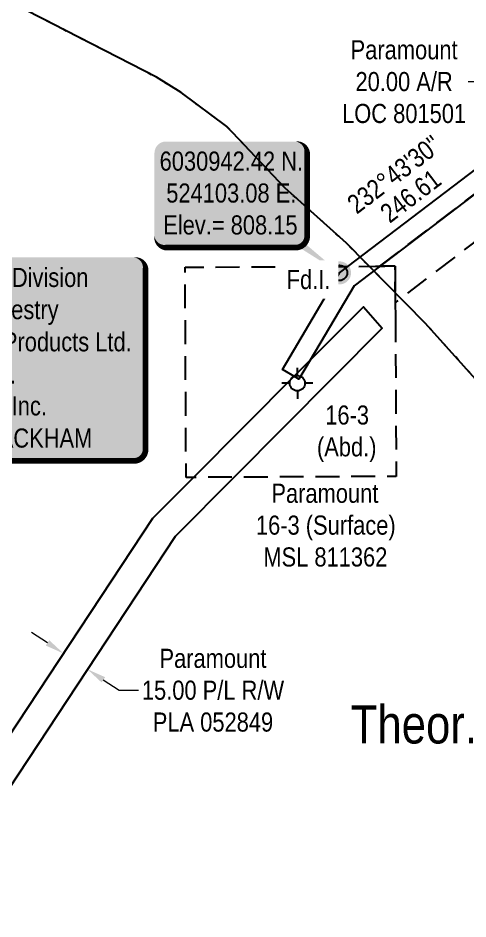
# Model space of a CAD drawing. Extents: x 521099 to 549685, y 6023217 to 6034691.
# Drawn here: x 523934.7 to 524170.3, y 6030604.4 to 6031075.8 of the extents above; entities that cross this region are included whole.
import ezdxf
from ezdxf.enums import TextEntityAlignment as Align

# ---------------------------------------------------------------- set-up
doc = ezdxf.new("R2010")
doc.units = 0
doc.header["$LTSCALE"] = 5
doc.header["$PDSIZE"] = 0.5
doc.linetypes.add('foc-ACCESSROAD', pattern=[3.75, 2.5, -1.25])
doc.linetypes.add('foc-WHEELTRACKS', pattern=[2, 0.4, -1.6])
doc.layers.get('Defpoints').update_dxf_attribs({"color": 9})
for name, color, linetype in [('C-SYMBOL', 7, 'Continuous'), ('DETAIL-T', 7, 'Continuous'), ('F-AR', 190, 'foc-ACCESSROAD'), ('F-RW', 190, 'Continuous'), ('F-WS', 190, 'foc-ACCESSROAD'), ('F-WS-S', 190, 'Continuous'), ('L-BD', 7, 'Continuous'), ('L-MON', 1, 'Continuous'), ('L-MON-T', 1, 'Continuous'), ('T-WATER-P3', 160, 'foc-WHEELTRACKS')]:
    doc.layers.add(name, color=color, linetype=linetype)
for name, color, linetype, lineweight in [('F-AR-T', 190, 'Continuous', 9), ('F-RW-T', 190, 'Continuous', 9), ('F-WS-T', 190, 'Continuous', 9)]:
    doc.layers.add(name, color=color, linetype=linetype, lineweight=lineweight)
doc.styles.add('175L', font='ARIALN.TTF', dxfattribs={"height": 20})
doc.styles.add('80', font='ARIALN.TTF', dxfattribs={"height": 10})
doc.styles.add('80CG', font='ARIALN.TTF', dxfattribs={"height": 10})
doc.styles.add('80L', font='ARIALN.TTF', dxfattribs={"height": 10})
doc.styles.add('foc-LtypeFont', font='ARIALN.TTF', dxfattribs={"height": 7.35})
doc.linetypes.add('foc-TOPO-flowdirection-NOLINE', pattern='A,0,[">",foc-LtypeFont,S=0.3,R=0,X=0,Y=-0.945],-20,[">",foc-LtypeFont,S=0.3,R=0,X=0,Y=-0.945],0', length=20)
doc.dimstyles.new('Compass 5 000', dxfattribs={"dimscale": 5, "dimtxt": 9, "dimasz": 2, "dimexe": 0.2, "dimexo": 0.0625, "dimgap": 0.5, "dimtad": 0, "dimtih": 1, "dimtoh": 1, "dimzin": 0, "dimdsep": 46, "dimtxsty": '80CG', "dimcen": 0.1, "dimse1": 1, "dimse2": 1, "dimclrd": 256, "dimclrt": 256, "dimaunit": 1, "dimadec": 4, "dimazin": 0, "dimtfac": 0.06, "dimtofl": 0, "dimtmove": 0, "dimatfit": 1, "dimfxl": 0.2, "dimtolj": 1, "dimtzin": 0, "dimlwd": -1, "dimarcsym": 0})

# ---------------------------------------------------------------- blocks, each defined once
blk = doc.blocks.new('*U436')
h = blk.add_hatch(color=255)
edge = h.paths.add_edge_path()
edge.add_line((-141.5, -54), (141.5, -54))
edge.add_arc((141.5, -48), 6, 270, 360)
edge.add_line((147.5, -48), (147.5, 46.5))
edge.add_arc((141.5, 46.5), 6, 0, 90)
edge.add_line((141.5, 52.5), (-141.5, 52.5))
edge.add_arc((-141.5, 46.5), 6, 90, 180)
edge.add_line((-147.5, 46.5), (-147.5, -48))
edge.add_arc((-141.5, -48), 6, 180, 270)
at = {"color": 44, "flags": 128}
blk.add_lwpolyline([(-141.5, -54, 3, 3, 0), (141.5, -54, 3, 3, 0.414214), (147.5, -48, 3, 3, 0), (147.5, 46.5, 3, 0, 0.414214), (141.5, 52.5, 0, 0, 0), (-141.5, 52.5, 0, 0, 0.414214), (-147.5, 46.5, 0, 0, 0), (-147.5, -48, 0, 3, 0.414214)], format="xyseb", close=True, dxfattribs=at)
at = {"color": 44, "style": '80'}
blk.add_attdef('ENTER_TEXT_001', (-35.99, -5), '', height=10, dxfattribs=at)
blk = doc.blocks.new('*D394')
at = {"layer": 'Defpoints', "color": 0, "transparency": 16777216}
for p in [(523960.22, 6030745.93), (523971, 6030735.03), (523972.74, 6030737.67)]:
    blk.add_point(p, dxfattribs=at)
at = {"layer": 'F-RW-T', "transparency": 16777216}
for p, q in [((523950.14, 6030748.81), (523941.79, 6030754.32)), ((523979.35, 6030729.52), (523987.69, 6030724.01)), ((523987.69, 6030724.01), (523997.69, 6030724.01))]:
    blk.add_line(p, q, dxfattribs=at)
for points in [[(523951.06, 6030750.2), (523949.22, 6030747.42), (523958.48, 6030743.3)], [(523980.27, 6030730.91), (523978.43, 6030728.13), (523971, 6030735.03)]]:
    blk.add_solid(points, dxfattribs=at)
at = {"layer": 'F-RW-T', "transparency": 16777216, "insert": (524036.78, 6030724.01), "char_height": 10, "attachment_point": 5, "style": '80CG'}
blk.add_mtext('\\A1;Paramount\\P15.00 P/L R/W\\PPLA 052849', dxfattribs=at)
blk = doc.blocks.new('GABD')
for p, q in [((0, 0.808), (0, 1.616)), ((-0.808, 0), (-1.616, 0)), ((1.616, 0), (0.808, 0)), ((0, -0.808), (0, -1.616))]:
    blk.add_line(p, q)
blk.add_circle((0, 0), 0.8)
blk = doc.blocks.new('fdia')
at = {"color": 255, "const_width": 1}
blk.add_lwpolyline([(-0.5, 0, 1), (0.5, 0, 1)], format="xyb", close=True, dxfattribs=at)
blk = doc.blocks.new('Fdiaa')
blk.add_blockref('fdia', (0, 0))
blk = doc.blocks.new('fdib')
at = {"color": 1, "const_width": 1.6}
blk.add_lwpolyline([(-0.4, 0, 1), (0.4, 0, 1)], format="xyb", close=True, dxfattribs=at)
at = {"color": 1}
blk.add_circle((0, 0), 0.8, dxfattribs=at)
blk = doc.blocks.new('Fdibb')
blk.add_blockref('fdib', (0, 0))
blk = doc.blocks.new('fdicc')
for name in ['Fdibb', 'Fdiaa']:
    blk.add_blockref(name, (0, 0))
blk = doc.blocks.new('FDI')
blk.add_blockref('fdicc', (0, 0))
blk = doc.blocks.new('*U515')
h = blk.add_hatch(color=254)
edge = h.paths.add_edge_path()
edge.add_line((-34, -28.5), (34, -28.5))
edge.add_arc((34, -22.5), 6, 270, 360)
edge.add_line((40, -22.5), (40, 21))
edge.add_arc((34, 21), 6, 0, 90)
edge.add_line((34, 27), (-34, 27))
edge.add_arc((-34, 21), 6, 90, 180)
edge.add_line((-40, 21), (-40, -22.5))
edge.add_arc((-34, -22.5), 6, 180, 270)
at = {"color": 1, "flags": 128}
blk.add_lwpolyline([(-34, -28.5, 3, 3, 0), (34, -28.5, 3, 3, 0.414214), (40, -22.5, 3, 3, 0), (40, 21, 3, 0, 0.414214), (34, 27, 0, 0, 0), (-34, 27, 0, 0, 0.414214), (-40, 21, 0, 0, 0), (-40, -22.5, 0, 3, 0.414214)], format="xyseb", close=True, dxfattribs=at)
blk.add_lwpolyline([(56.99, -41.74, 0, 10, 0), (0, 0, 5, 5, 0)], format="xyseb", dxfattribs=at)
at = {"color": 1, "style": '80'}
blk.add_attdef('ENTER_TEXT_001', (-35.99, -5), '', height=10, dxfattribs=at)
blk = doc.blocks.new('*D516')
at = {"layer": 'Defpoints', "color": 0, "transparency": 16777216}
for p in [(524206.27, 6031008.4), (524193.82, 6030998.92), (524205.92, 6030983.02)]:
    blk.add_point(p, dxfattribs=at)
at = {"layer": 'F-AR-T', "transparency": 16777216}
for p, q in [((524180.37, 6031042.43), (524170.37, 6031042.43)), ((524200.21, 6031016.36), (524180.37, 6031042.43)), ((524224.43, 6030984.54), (524230.49, 6030976.58))]:
    blk.add_line(p, q, dxfattribs=at)
for points in [[(524201.54, 6031017.37), (524198.89, 6031015.35), (524206.27, 6031008.4)], [(524225.76, 6030985.55), (524223.11, 6030983.53), (524218.38, 6030992.49)]]:
    blk.add_solid(points, dxfattribs=at)
at = {"layer": 'F-AR-T', "transparency": 16777216, "insert": (524136.86, 6031042.43), "char_height": 10, "attachment_point": 5, "style": '80CG'}
blk.add_mtext('\\A1;Paramount\\P20.00 A/R\\PLOC 801501', dxfattribs=at)

msp = doc.modelspace()

# ---------------------------------------------------------------- linework, layer by layer
at = {"layer": 'F-AR', "flags": 128}
msp.add_lwpolyline([(524124.122, 6030945.878), (524320.637, 6031095.445), (524323.496, 6031117.613), (523929.794, 6031616.248), (523752.746, 6031840.421), (523680.61, 6031857.969), (523301.598, 6032373.275), (523317.679, 6032385.148), (523692.403, 6031875.673), (523764.164, 6031858.216), (523945.481, 6031628.637), (524344.397, 6031123.399), (524361.654, 6031101.541), (524339.394, 6031084.6), (524132.265, 6030926.956), (524132.179, 6030945.916), (524124.122, 6030945.878), (524132.179, 6030945.916), (524132.258, 6030928.692)], dxfattribs=at)
at = {"layer": 'F-RW', "flags": 128}
for points in [[(523929.794, 6031616.248), (524323.496, 6031117.613), (524320.637, 6031095.445), (524110.682, 6030935.649), (524084.902, 6030892.112), (524081.761, 6030886.807), (524080.412, 6030887.606), (524073.16, 6030891.9), (524103.075, 6030942.42), (524311.259, 6031100.867), (524313.045, 6031114.72), (523921.95, 6031610.053)], [(523732.245, 6030400.745), (523798.47, 6030501.018), (524005.212, 6030814.058), (524026.517, 6030835.435), (524079.845, 6030888.944), (524084.334, 6030893.449), (524115.517, 6030924.738), (524125.424, 6030913.427), (524047.784, 6030835.526), (524016.903, 6030804.543), (523816.532, 6030501.107), (523750.318, 6030400.836)]]:
    msp.add_lwpolyline(points, dxfattribs=at)
at = {"layer": 'F-WS', "flags": 128}
msp.add_lwpolyline([(524132.304, 6030918.675), (524132.685, 6030835.916), (524049.711, 6030835.534), (524049.158, 6030835.532), (524047.784, 6030835.526), (524028.47, 6030835.447), (524026.517, 6030835.435), (524022.684, 6030835.411), (524022.18, 6030945.409), (524105.183, 6030945.792), (524121.794, 6030945.868), (524132.178, 6030945.916), (524132.258, 6030928.692), (524132.304, 6030918.675)], close=True, dxfattribs=at)
at = {"layer": 'T-WATER-P3', "flags": 128}
msp.add_lwpolyline([(524837.275, 6030666.971), (524832.068, 6030671.135), (524804.56, 6030682.66), (524765.141, 6030704.082), (524718.922, 6030719.468), (524702.242, 6030722.841), (524662.911, 6030721.989), (524618.116, 6030705.794), (524599.795, 6030704.131), (524562.71, 6030709.093), (524532.018, 6030720.81), (524505.725, 6030735.33), (524493.272, 6030743.969), (524462.723, 6030775.616), (524439.016, 6030792.408), (524425.422, 6030799.67), (524394.121, 6030810.071), (524376.485, 6030813.628), (524339.938, 6030817.867), (524288.168, 6030827.695), (524256.985, 6030836.953), (524242.005, 6030843.561), (524201.571, 6030865.767), (524177.39, 6030883.4), (524148.108, 6030915.943), (524106.617, 6030957.963), (524074.374, 6030986.978), (524044.014, 6031018.985), (524020.13, 6031036.738), (524007.196, 6031044.777), (523939.496, 6031079.526), (523927.466, 6031087.743), (523905.272, 6031106.749), (523879.883, 6031122.166), (523864.467, 6031126.555), (523847.307, 6031129.268), (523829.302, 6031130.966), (523814.343, 6031128.791)], dxfattribs=at)
at = {"layer": 'T-WATER-P3', "linetype": 'foc-TOPO-flowdirection-NOLINE', "flags": 128}
msp.add_lwpolyline([(524837.275, 6030666.971), (524832.068, 6030671.135), (524804.56, 6030682.66), (524765.141, 6030704.082), (524718.922, 6030719.468), (524702.242, 6030722.841), (524662.911, 6030721.989), (524618.116, 6030705.794), (524599.795, 6030704.131), (524562.71, 6030709.093), (524532.018, 6030720.81), (524505.725, 6030735.33), (524493.272, 6030743.969), (524462.723, 6030775.616), (524439.016, 6030792.408), (524425.422, 6030799.67), (524394.121, 6030810.071), (524376.485, 6030813.628), (524339.938, 6030817.867), (524288.168, 6030827.695), (524256.985, 6030836.953), (524242.005, 6030843.561), (524201.571, 6030865.767), (524177.39, 6030883.4), (524148.108, 6030915.943), (524106.617, 6030957.963), (524074.374, 6030986.978), (524044.014, 6031018.985), (524020.13, 6031036.738), (524007.196, 6031044.777), (523939.496, 6031079.526), (523927.466, 6031087.743), (523905.272, 6031106.749), (523879.883, 6031122.166), (523864.467, 6031126.555), (523847.307, 6031129.268), (523829.302, 6031130.966), (523814.343, 6031128.791)], dxfattribs=at)

# ---------------------------------------------------------------- block references
ref = msp.add_blockref('*U436', (523854.039, 6030898.026), dxfattribs=dict(xscale=0.99948145, yscale=0.99948145, zscale=0.99948145))
ref.add_attrib('ENTER_TEXT_001', 'CLR190005 Fox Creek Office - Lands Division', (523736.75, 6030935.045), dxfattribs={"color": 44, "height": 9.99481, "style": '80'})
ref.add_attrib('ENTER_TEXT_002', 'CLR090017 Whitecourt Office - Forestry', (523751.677, 6030918.21), dxfattribs={"color": 44, "height": 9.99481, "style": '80'})
ref.add_attrib('ENTER_TEXT_003', 'CTLW140002 Canfor (Whitecourt) Forest Products Ltd.', (523714.251, 6030901.374), dxfattribs={"color": 44, "height": 9.99481, "style": '80'})
ref.add_attrib('ENTER_TEXT_004', 'DTLW140006 ANC Timber Ltd.', (523774.561, 6030884.539), dxfattribs={"color": 44, "height": 9.99481, "style": '80'})
ref.add_attrib('ENTER_TEXT_005', 'FMA7500020 Blue Ridge Lumber Inc.', (523758.256, 6030867.84), dxfattribs={"color": 44, "height": 9.99481, "style": '80'})
ref.add_attrib('ENTER_TEXT_006', 'TPA 1725 TRENT CHRISTOPHER PACKHAM', (523735.052, 6030851.005), dxfattribs={"color": 44, "height": 9.99481, "style": '80'})
at = {"layer": 'DETAIL-T', "color": 5}
ref = msp.add_blockref('*U515', (524046.112, 6030984.138), dxfattribs=dict(at, xscale=0.99948145, yscale=0.99948145, zscale=0.99948145))
ref.add_attrib('ENTER_TEXT_001', '6030942.42 N.', (524008.836, 6030995.904), dxfattribs={"layer": '0', "color": 1, "height": 9.99481, "style": '80'})
ref.add_attrib('ENTER_TEXT_002', '524103.08 E.', (524012.31, 6030979.205), dxfattribs={"layer": '0', "color": 1, "height": 9.99481, "style": '80'})
ref.add_attrib('ENTER_TEXT_003', 'Elev.= 808.15', (524010.721, 6030962.506), dxfattribs={"layer": '0', "color": 1, "height": 9.99481, "style": '80'})
at = {"layer": 'F-WS-S', "xscale": 4.99740725, "yscale": 4.99740725, "zscale": 4.99740725}
msp.add_blockref('GABD', (524080.949, 6030884.656), dxfattribs=at)
at = {"layer": 'L-MON', "xscale": 5, "yscale": 5, "zscale": 5}
msp.add_blockref('FDI', (524103.075, 6030942.42), dxfattribs=at)

# ---------------------------------------------------------------- texts
at = {"layer": 'F-WS-T', "char_height": 9.99481, "attachment_point": 1, "style": '80L'}
for s, insert, width in [('\\pi4.7201;16-3\\P\\pi0.39427;(Abd.)', (524090.831, 6030873.051), 30.58209), ('\\pi8.7631;Paramount\\P\\pi0.66357;16-3 (Surface)\\P\\pi4.5565;MSL 811362', (524058.607, 6030832.109), 72.58622)]:
    msp.add_mtext(s, dxfattribs=dict(at, insert=insert, width=width))
at = {"layer": 'L-BD', "linetype": 'Continuous', "style": '80L'}
for s, height, p in [("232°43'30''", 9.99481, (524131.621, 6030993.977)), ('246.61', 9.9948, (524140.247, 6030982.644))]:
    msp.add_text(s, height=height, rotation=37.2744, dxfattribs=at).set_placement(p, align=Align.MIDDLE)

# ---------------------------------------------------------------- dimensions: what is measured, and where the dimension line sits
at = {"layer": 'F-AR-T', "color": 5}
dim = msp.add_linear_dim(base=(524206.271, 6031008.401), p1=(524205.923, 6030983.016), p2=(524193.817, 6030998.922), angle=127.27444, text='Paramount\\P20.00 A/R\\PLOC 801501', dimstyle='Compass 5 000', dxfattribs=at)
dim.commit()
dim.dimension.update_dxf_attribs({"geometry": '*D516', "text_midpoint": (524136.86, 6031042.428), "dimtype": 161})
at = {"layer": 'F-RW-T'}
dim = msp.add_aligned_dim(p1=(523960.221, 6030745.935), p2=(523972.742, 6030737.667), distance=-3.154, text='Paramount\\P15.00 P/L R/W\\PPLA 052849', dimstyle='Compass 5 000', dxfattribs=at)
dim.commit()
dim.dimension.update_dxf_attribs({"geometry": '*D394', "text_midpoint": (524036.78, 6030724.014)})

# ---------------------------------------------------------------- next in the draw order: texts
at = {"layer": 'C-SYMBOL', "color": 3, "insert": (524288.955, 6030716.183), "char_height": 19.98963, "width": 361.99609, "attachment_point": 2, "style": '175L', "bg_fill": 3, "box_fill_scale": 1.15, "bg_fill_color": 256, "bg_fill_true_color": 256, "bg_fill_transparency": 0}
msp.add_mtext('Theor. N.E.1/4 Sec. 3-63-18-W.5M.', dxfattribs=at)
at = {"layer": 'L-MON-T', "linetype": 'Continuous', "insert": (524075.36, 6030943.947), "char_height": 9.9948, "attachment_point": 1, "style": '80L', "bg_fill": 2}
msp.add_mtext_dynamic_manual_height_columns('Fd.I.', width=22.03263, gutter_width=49.974, heights=[0], dxfattribs=at)

doc.saveas('drawing.dxf')
